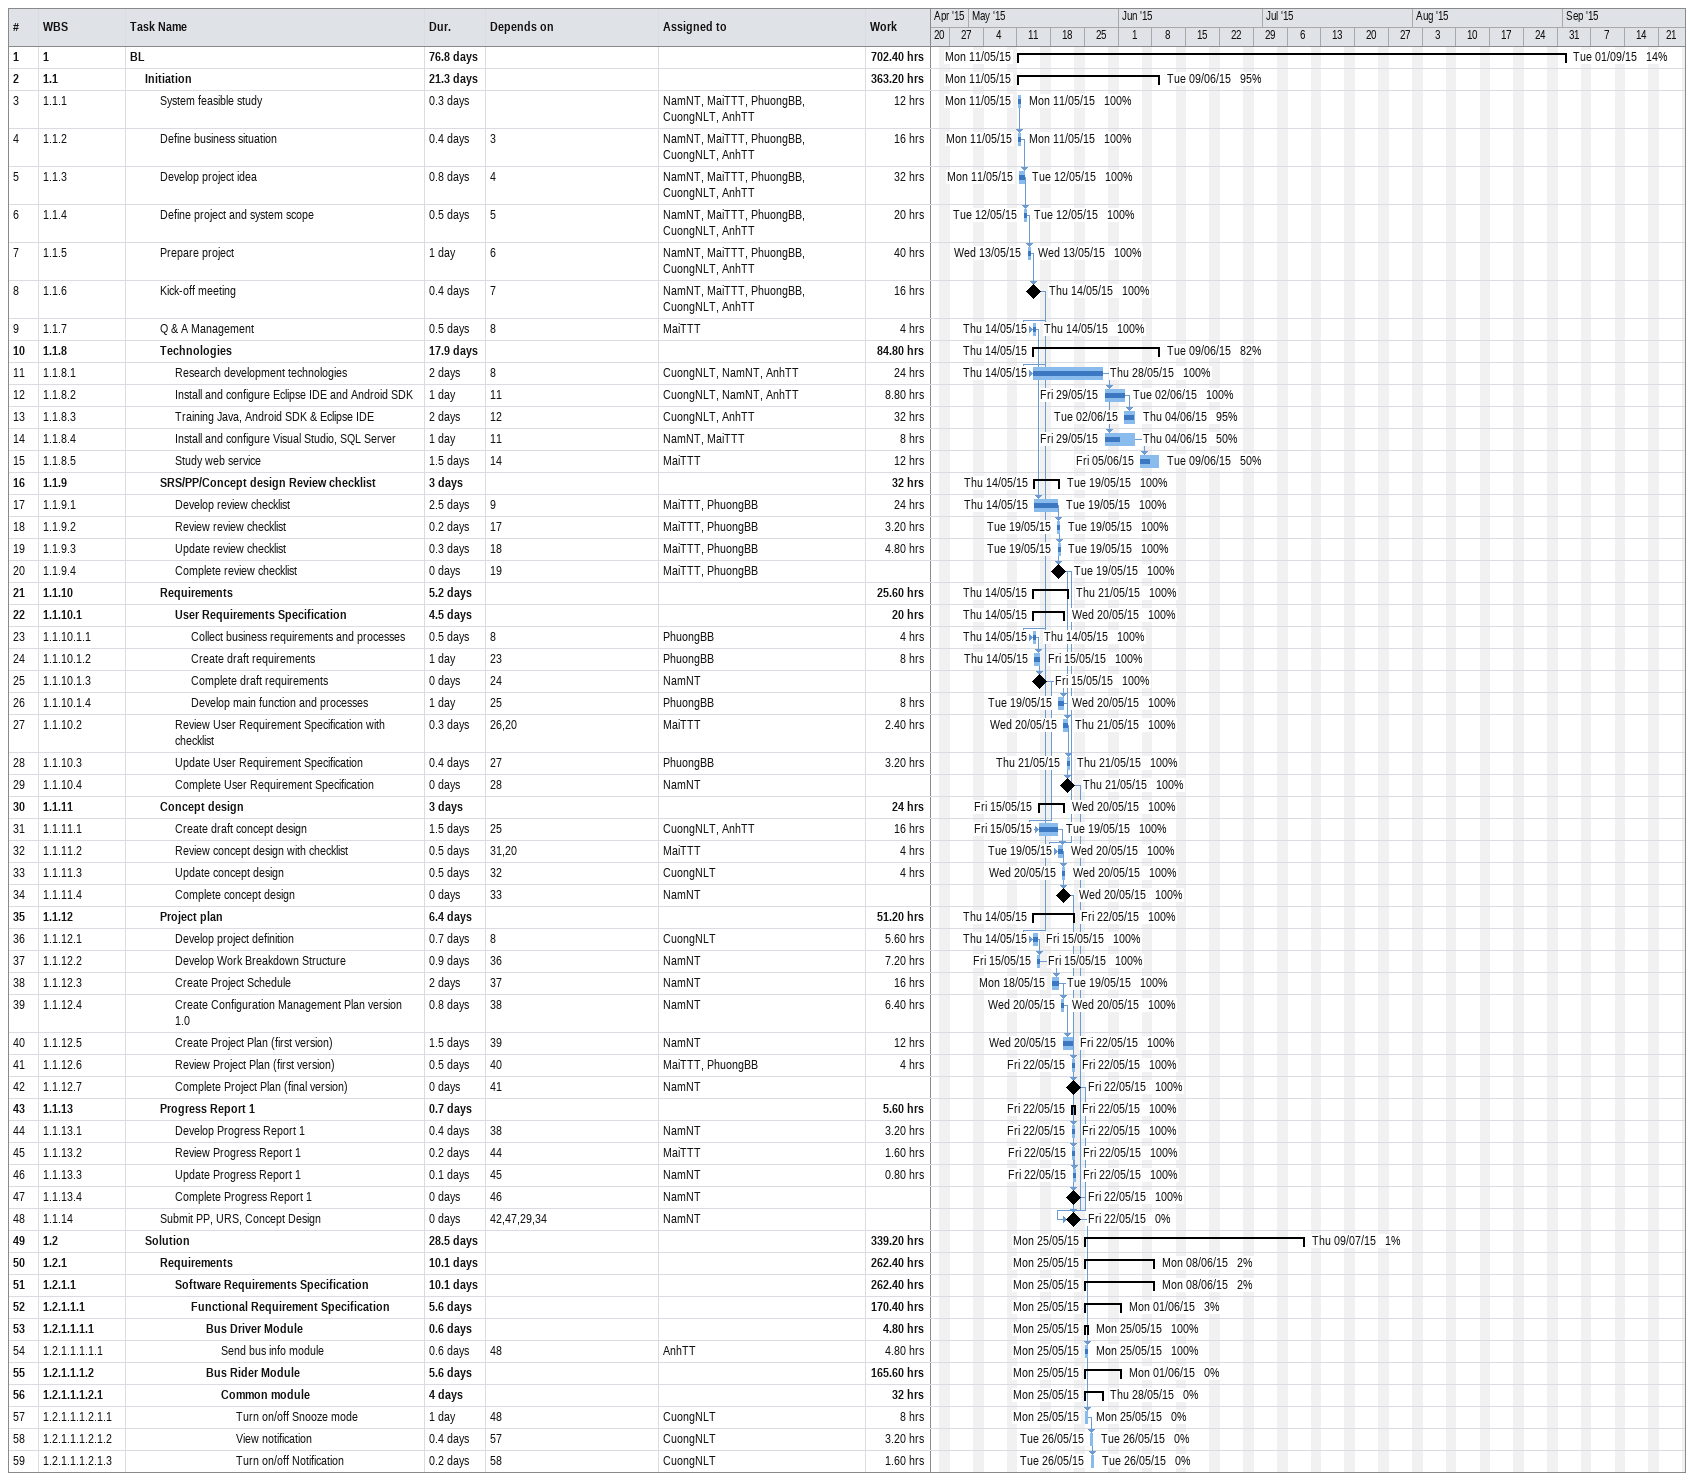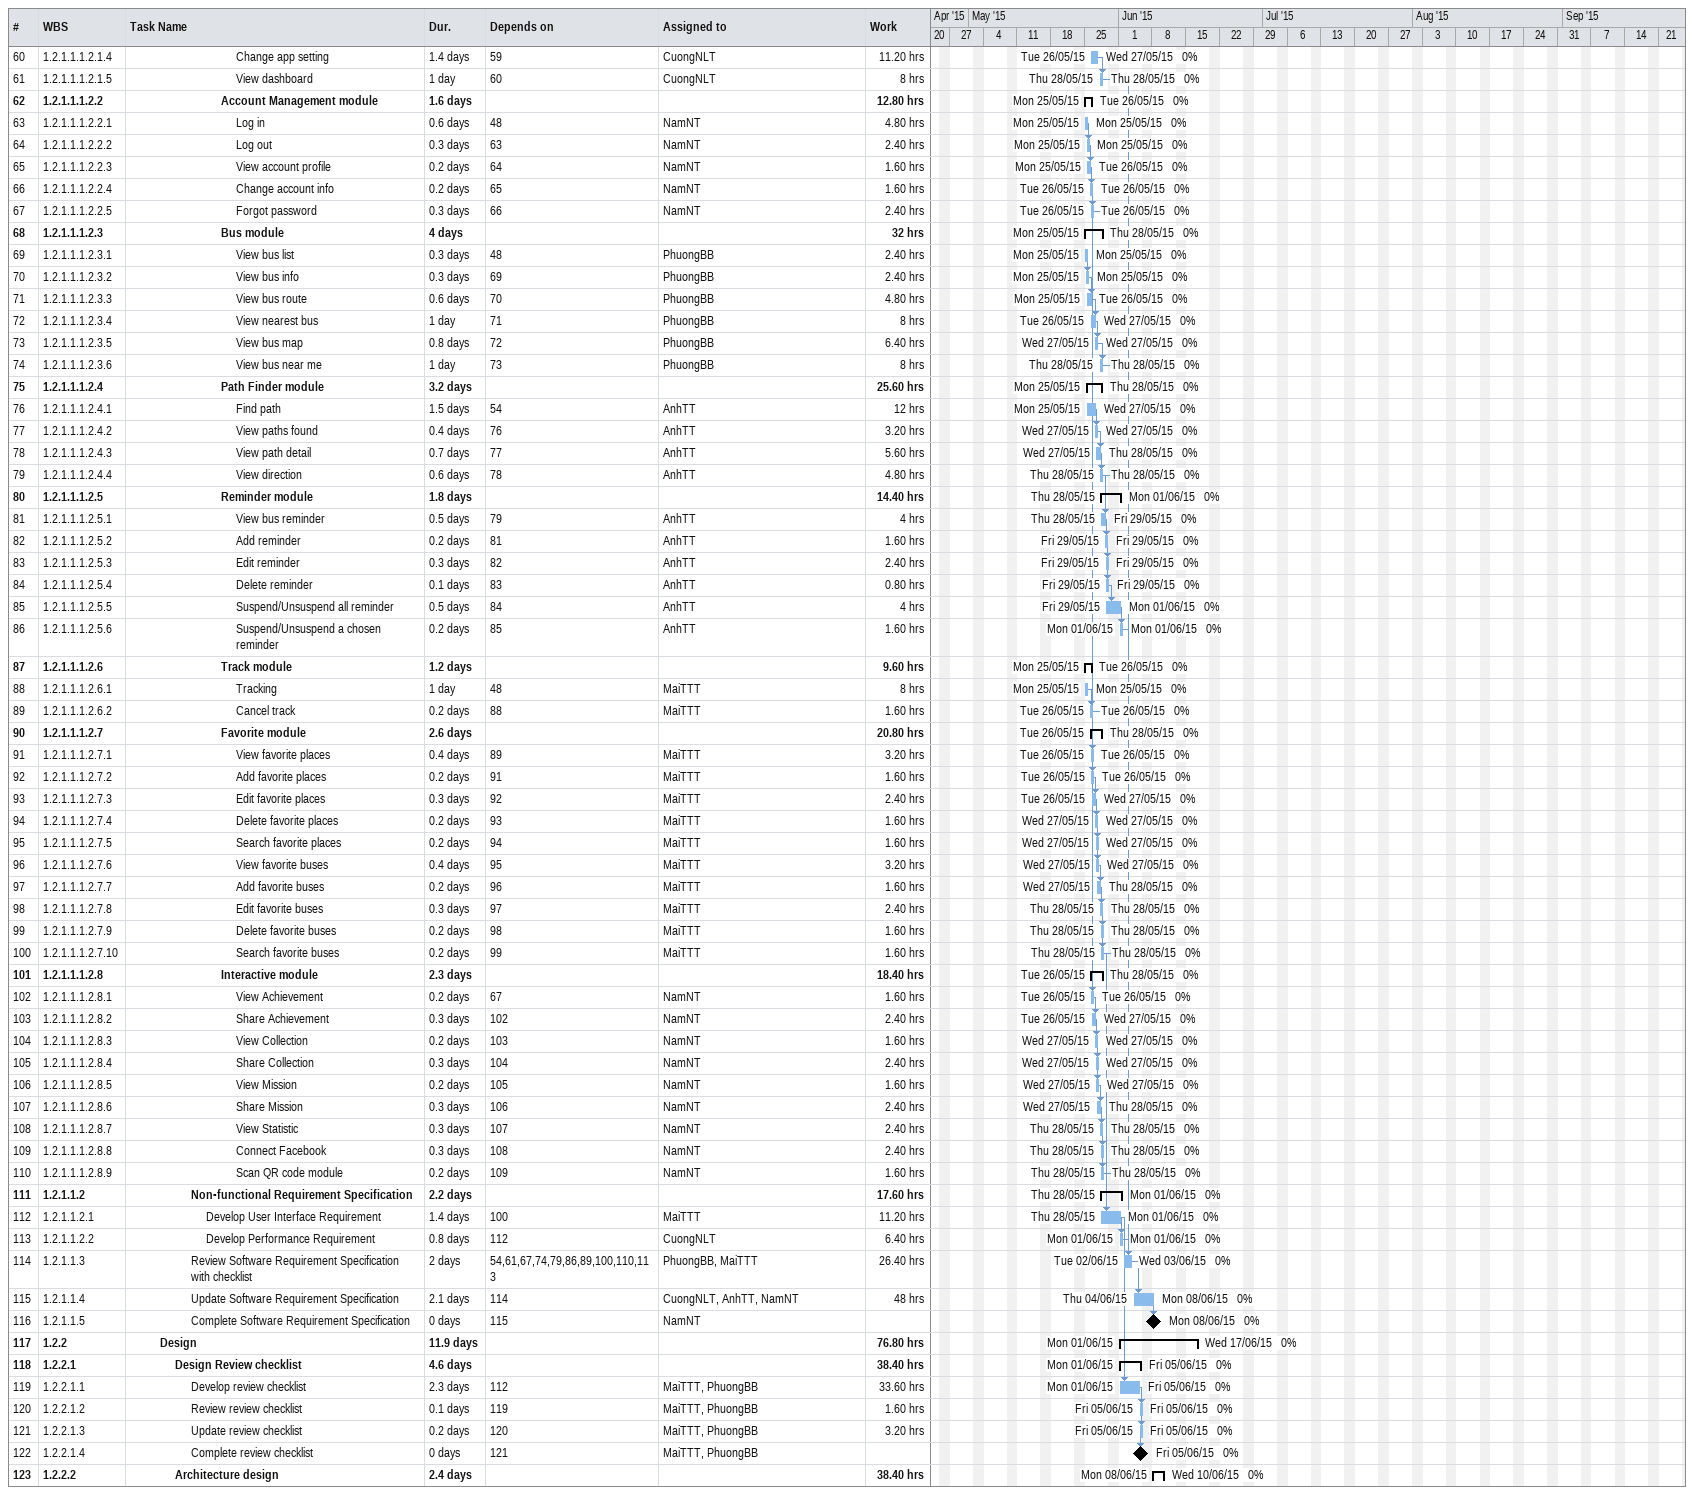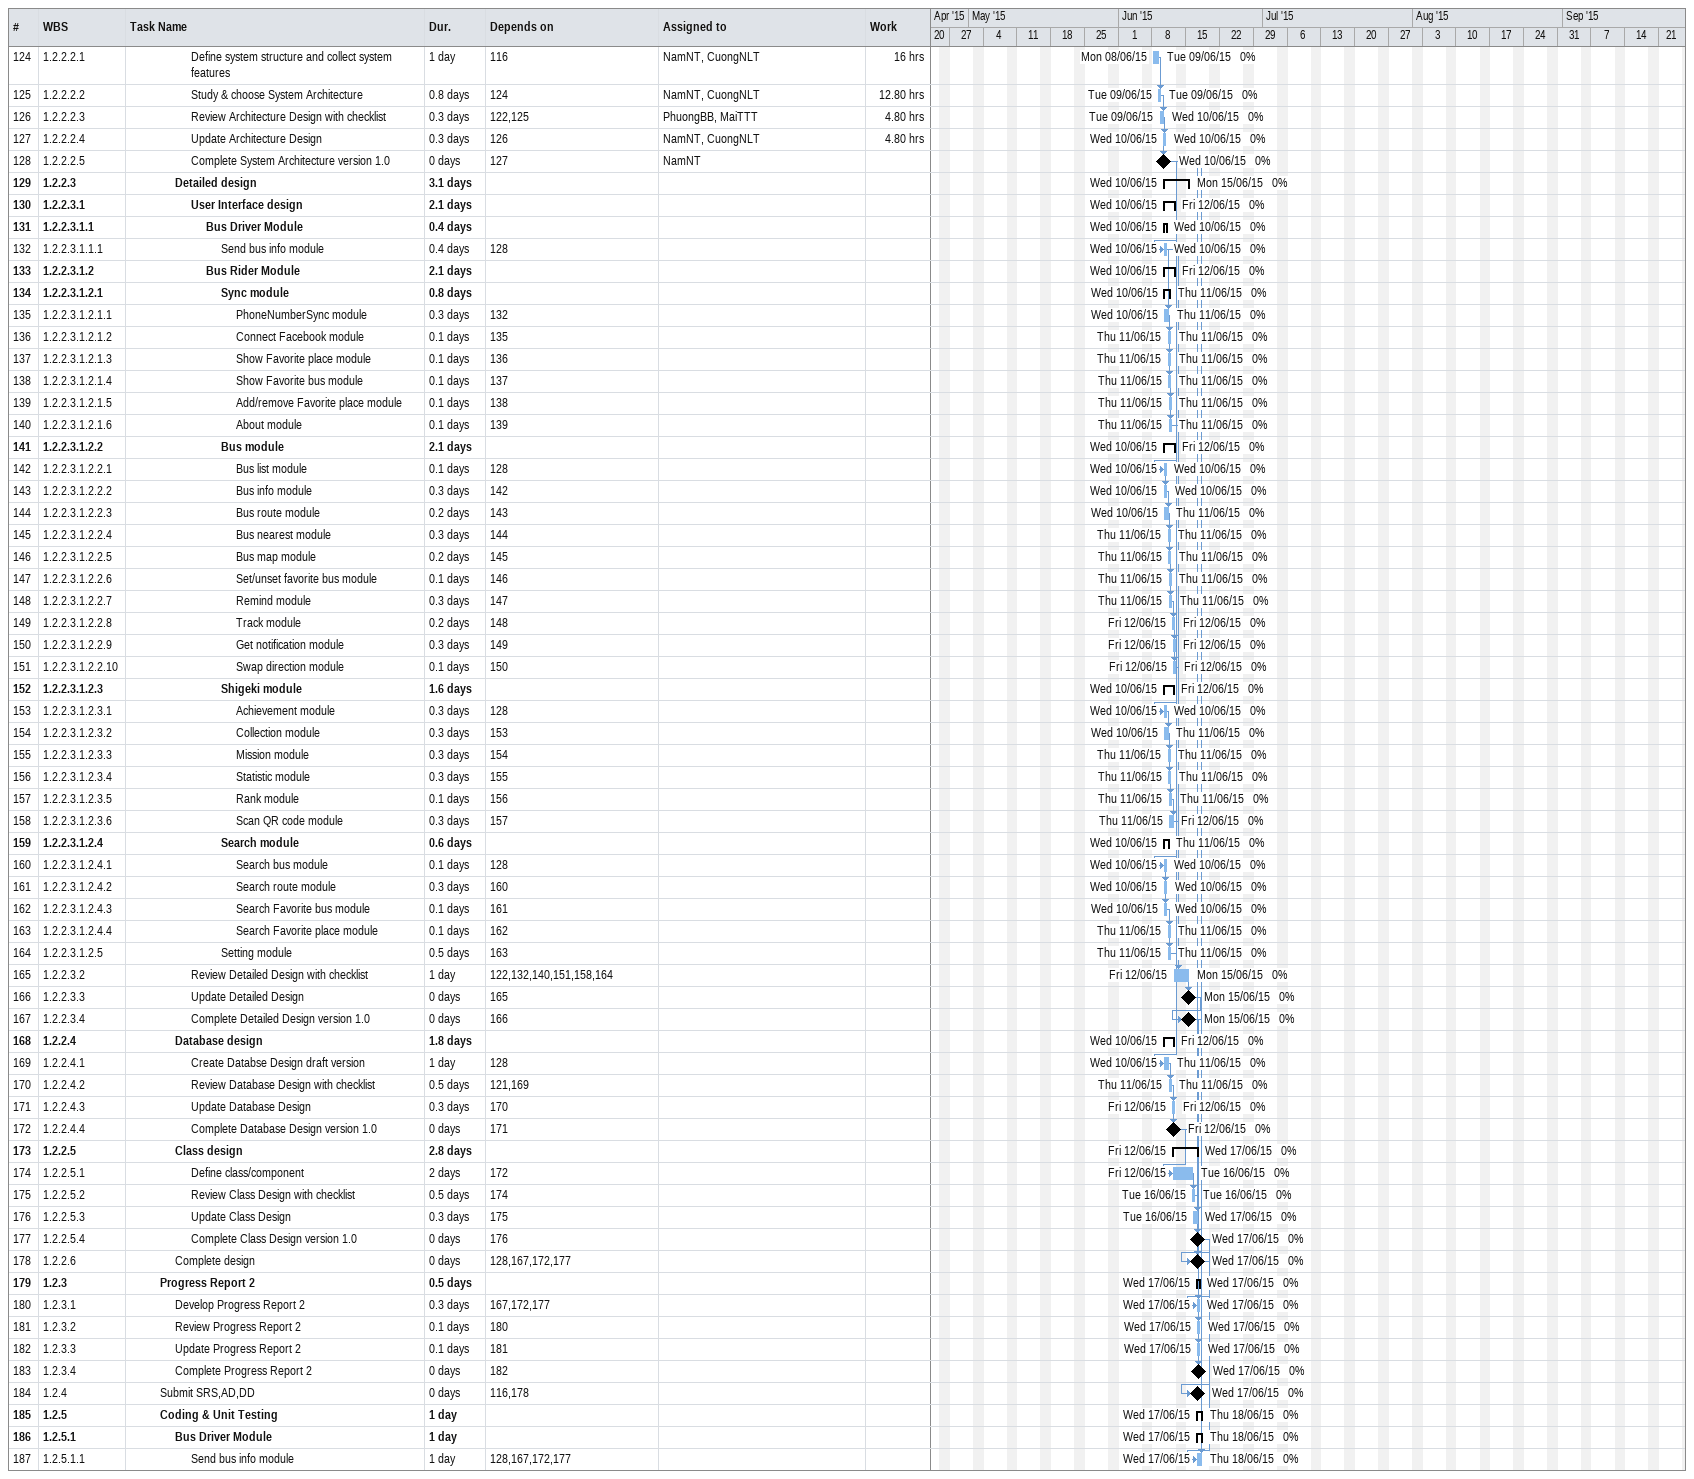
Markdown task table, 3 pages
| ID | WBS | Task | Duration | Start | Finish | Predecessors | Resources | % complete | Work (h) |
|---|---|---|---|---|---|---|---|---|---|
| 1 | 1 | **BL** | 76.8d | 2015-05-11 | 2015-09-01 |  |  | 14 | 702.40 |
| 2 | 1.1 | **Initiation** | 21.3d | 2015-05-11 | 2015-06-09 |  |  | 95 | 363.20 |
| 3 | 1.1.1 | System feasible study | 0.3d | 2015-05-11 | 2015-05-11 |  | NamNT, MaiTTT, PhuongBB, CuongNLT, AnhTT | 100 | 12 |
| 4 | 1.1.2 | Define business situation | 0.4d | 2015-05-11 | 2015-05-11 | 3 | NamNT, MaiTTT, PhuongBB, CuongNLT, AnhTT | 100 | 16 |
| 5 | 1.1.3 | Develop project idea | 0.8d | 2015-05-11 | 2015-05-12 | 4 | NamNT, MaiTTT, PhuongBB, CuongNLT, AnhTT | 100 | 32 |
| 6 | 1.1.4 | Define project and system scope | 0.5d | 2015-05-12 | 2015-05-12 | 5 | NamNT, MaiTTT, PhuongBB, CuongNLT, AnhTT | 100 | 20 |
| 7 | 1.1.5 | Prepare project | 1d | 2015-05-13 | 2015-05-13 | 6 | NamNT, MaiTTT, PhuongBB, CuongNLT, AnhTT | 100 | 40 |
| 8 | 1.1.6 | Kick-off meeting | 0.4d | 2015-05-14 | 2015-05-14 | 7 | NamNT, MaiTTT, PhuongBB, CuongNLT, AnhTT | 100 | 16 |
| 9 | 1.1.7 | Q & A Management | 0.5d | 2015-05-14 | 2015-05-14 | 8 | MaiTTT | 100 | 4 |
| 10 | 1.1.8 | **Technologies** | 17.9d | 2015-05-14 | 2015-06-09 |  |  | 82 | 84.80 |
| 11 | 1.1.8.1 | Research development technologies | 2d | 2015-05-14 | 2015-05-28 | 8 | CuongNLT, NamNT, AnhTT | 100 | 24 |
| 12 | 1.1.8.2 | Install and configure Eclipse IDE and Android SDK | 1d | 2015-05-29 | 2015-06-02 | 11 | CuongNLT, NamNT, AnhTT | 100 | 8.80 |
| 13 | 1.1.8.3 | Training Java, Android SDK & Eclipse IDE | 2d | 2015-06-02 | 2015-06-04 | 12 | CuongNLT, AnhTT | 95 | 32 |
| 14 | 1.1.8.4 | Install and configure Visual Studio, SQL Server | 1d | 2015-05-29 | 2015-06-04 | 11 | NamNT, MaiTTT | 50 | 8 |
| 15 | 1.1.8.5 | Study web service | 1.5d | 2015-06-05 | 2015-06-09 | 14 | MaiTTT | 50 | 12 |
| 16 | 1.1.9 | **SRS/PP/Concept design Review checklist** | 3d | 2015-05-14 | 2015-05-19 |  |  | 100 | 32 |
| 17 | 1.1.9.1 | Develop review checklist | 2.5d | 2015-05-14 | 2015-05-19 | 9 | MaiTTT, PhuongBB | 100 | 24 |
| 18 | 1.1.9.2 | Review review checklist | 0.2d | 2015-05-19 | 2015-05-19 | 17 | MaiTTT, PhuongBB | 100 | 3.20 |
| 19 | 1.1.9.3 | Update review checklist | 0.3d | 2015-05-19 | 2015-05-19 | 18 | MaiTTT, PhuongBB | 100 | 4.80 |
| 20 | 1.1.9.4 | Complete review checklist | 0d | 2015-05-19 | 2015-05-19 | 19 | MaiTTT, PhuongBB | 100 |  |
| 21 | 1.1.10 | **Requirements** | 5.2d | 2015-05-14 | 2015-05-21 |  |  | 100 | 25.60 |
| 22 | 1.1.10.1 | **User Requirements Specification** | 4.5d | 2015-05-14 | 2015-05-20 |  |  | 100 | 20 |
| 23 | 1.1.10.1.1 | Collect business requirements and processes | 0.5d | 2015-05-14 | 2015-05-14 | 8 | PhuongBB | 100 | 4 |
| 24 | 1.1.10.1.2 | Create draft requirements | 1d | 2015-05-14 | 2015-05-15 | 23 | PhuongBB | 100 | 8 |
| 25 | 1.1.10.1.3 | Complete draft requirements | 0d | 2015-05-15 | 2015-05-15 | 24 | NamNT | 100 |  |
| 26 | 1.1.10.1.4 | Develop main function and processes | 1d | 2015-05-19 | 2015-05-20 | 25 | PhuongBB | 100 | 8 |
| 27 | 1.1.10.2 | Review User Requirement Specification with checklist | 0.3d | 2015-05-20 | 2015-05-21 | 26, 20 | MaiTTT | 100 | 2.40 |
| 28 | 1.1.10.3 | Update User Requirement Specification | 0.4d | 2015-05-21 | 2015-05-21 | 27 | PhuongBB | 100 | 3.20 |
| 29 | 1.1.10.4 | Complete User Requirement Specification | 0d | 2015-05-21 | 2015-05-21 | 28 | NamNT | 100 |  |
| 30 | 1.1.11 | **Concept design** | 3d | 2015-05-15 | 2015-05-20 |  |  | 100 | 24 |
| 31 | 1.1.11.1 | Create draft concept design | 1.5d | 2015-05-15 | 2015-05-19 | 25 | CuongNLT, AnhTT | 100 | 16 |
| 32 | 1.1.11.2 | Review concept design with checklist | 0.5d | 2015-05-19 | 2015-05-20 | 31, 20 | MaiTTT | 100 | 4 |
| 33 | 1.1.11.3 | Update concept design | 0.5d | 2015-05-20 | 2015-05-20 | 32 | CuongNLT | 100 | 4 |
| 34 | 1.1.11.4 | Complete concept design | 0d | 2015-05-20 | 2015-05-20 | 33 | NamNT | 100 |  |
| 35 | 1.1.12 | **Project plan** | 6.4d | 2015-05-14 | 2015-05-22 |  |  | 100 | 51.20 |
| 36 | 1.1.12.1 | Develop project definition | 0.7d | 2015-05-14 | 2015-05-15 | 8 | CuongNLT | 100 | 5.60 |
| 37 | 1.1.12.2 | Develop Work Breakdown Structure | 0.9d | 2015-05-15 | 2015-05-15 | 36 | NamNT | 100 | 7.20 |
| 38 | 1.1.12.3 | Create Project Schedule | 2d | 2015-05-18 | 2015-05-19 | 37 | NamNT | 100 | 16 |
| 39 | 1.1.12.4 | Create Configuration Management Plan version 1.0 | 0.8d | 2015-05-20 | 2015-05-20 | 38 | NamNT | 100 | 6.40 |
| 40 | 1.1.12.5 | Create Project Plan (first version) | 1.5d | 2015-05-20 | 2015-05-22 | 39 | NamNT | 100 | 12 |
| 41 | 1.1.12.6 | Review Project Plan (first version) | 0.5d | 2015-05-22 | 2015-05-22 | 40 | MaiTTT, PhuongBB | 100 | 4 |
| 42 | 1.1.12.7 | Complete Project Plan (final version) | 0d | 2015-05-22 | 2015-05-22 | 41 | NamNT | 100 |  |
| 43 | 1.1.13 | **Progress Report 1** | 0.7d | 2015-05-22 | 2015-05-22 |  |  | 100 | 5.60 |
| 44 | 1.1.13.1 | Develop Progress Report 1 | 0.4d | 2015-05-22 | 2015-05-22 | 38 | NamNT | 100 | 3.20 |
| 45 | 1.1.13.2 | Review Progress Report 1 | 0.2d | 2015-05-22 | 2015-05-22 | 44 | MaiTTT | 100 | 1.60 |
| 46 | 1.1.13.3 | Update Progress Report 1 | 0.1d | 2015-05-22 | 2015-05-22 | 45 | NamNT | 100 | 0.80 |
| 47 | 1.1.13.4 | Complete Progress Report 1 | 0d | 2015-05-22 | 2015-05-22 | 46 | NamNT | 100 |  |
| 48 | 1.1.14 | Submit PP, URS, Concept Design | 0d | 2015-05-22 | 2015-05-22 | 42, 47, 29, 34 | NamNT | 0 |  |
| 49 | 1.2 | **Solution** | 28.5d | 2015-05-25 | 2015-07-09 |  |  | 1 | 339.20 |
| 50 | 1.2.1 | **Requirements** | 10.1d | 2015-05-25 | 2015-06-08 |  |  | 2 | 262.40 |
| 51 | 1.2.1.1 | **Software Requirements Specification** | 10.1d | 2015-05-25 | 2015-06-08 |  |  | 2 | 262.40 |
| 52 | 1.2.1.1.1 | **Functional Requirement Specification** | 5.6d | 2015-05-25 | 2015-06-01 |  |  | 3 | 170.40 |
| 53 | 1.2.1.1.1.1 | **Bus Driver Module** | 0.6d | 2015-05-25 | 2015-05-25 |  |  | 100 | 4.80 |
| 54 | 1.2.1.1.1.1.1 | Send bus info module | 0.6d | 2015-05-25 | 2015-05-25 | 48 | AnhTT | 100 | 4.80 |
| 55 | 1.2.1.1.1.2 | **Bus Rider Module** | 5.6d | 2015-05-25 | 2015-06-01 |  |  | 0 | 165.60 |
| 56 | 1.2.1.1.1.2.1 | **Common module** | 4d | 2015-05-25 | 2015-05-28 |  |  | 0 | 32 |
| 57 | 1.2.1.1.1.2.1.1 | Turn on/off Snooze mode | 1d | 2015-05-25 | 2015-05-25 | 48 | CuongNLT | 0 | 8 |
| 58 | 1.2.1.1.1.2.1.2 | View notification | 0.4d | 2015-05-26 | 2015-05-26 | 57 | CuongNLT | 0 | 3.20 |
| 59 | 1.2.1.1.1.2.1.3 | Turn on/off Notification | 0.2d | 2015-05-26 | 2015-05-26 | 58 | CuongNLT | 0 | 1.60 |
| 60 | 1.2.1.1.1.2.1.4 | Change app setting | 1.4d | 2015-05-26 | 2015-05-27 | 59 | CuongNLT | 0 | 11.20 |
| 61 | 1.2.1.1.1.2.1.5 | View dashboard | 1d | 2015-05-28 | 2015-05-28 | 60 | CuongNLT | 0 | 8 |
| 62 | 1.2.1.1.1.2.2 | **Account Management module** | 1.6d | 2015-05-25 | 2015-05-26 |  |  | 0 | 12.80 |
| 63 | 1.2.1.1.1.2.2.1 | Log in | 0.6d | 2015-05-25 | 2015-05-25 | 48 | NamNT | 0 | 4.80 |
| 64 | 1.2.1.1.1.2.2.2 | Log out | 0.3d | 2015-05-25 | 2015-05-25 | 63 | NamNT | 0 | 2.40 |
| 65 | 1.2.1.1.1.2.2.3 | View account profile | 0.2d | 2015-05-25 | 2015-05-26 | 64 | NamNT | 0 | 1.60 |
| 66 | 1.2.1.1.1.2.2.4 | Change account info | 0.2d | 2015-05-26 | 2015-05-26 | 65 | NamNT | 0 | 1.60 |
| 67 | 1.2.1.1.1.2.2.5 | Forgot password | 0.3d | 2015-05-26 | 2015-05-26 | 66 | NamNT | 0 | 2.40 |
| 68 | 1.2.1.1.1.2.3 | **Bus module** | 4d | 2015-05-25 | 2015-05-28 |  |  | 0 | 32 |
| 69 | 1.2.1.1.1.2.3.1 | View bus list | 0.3d | 2015-05-25 | 2015-05-25 | 48 | PhuongBB | 0 | 2.40 |
| 70 | 1.2.1.1.1.2.3.2 | View bus info | 0.3d | 2015-05-25 | 2015-05-25 | 69 | PhuongBB | 0 | 2.40 |
| 71 | 1.2.1.1.1.2.3.3 | View bus route | 0.6d | 2015-05-25 | 2015-05-26 | 70 | PhuongBB | 0 | 4.80 |
| 72 | 1.2.1.1.1.2.3.4 | View nearest bus | 1d | 2015-05-26 | 2015-05-27 | 71 | PhuongBB | 0 | 8 |
| 73 | 1.2.1.1.1.2.3.5 | View bus map | 0.8d | 2015-05-27 | 2015-05-27 | 72 | PhuongBB | 0 | 6.40 |
| 74 | 1.2.1.1.1.2.3.6 | View bus near me | 1d | 2015-05-28 | 2015-05-28 | 73 | PhuongBB | 0 | 8 |
| 75 | 1.2.1.1.1.2.4 | **Path Finder module** | 3.2d | 2015-05-25 | 2015-05-28 |  |  | 0 | 25.60 |
| 76 | 1.2.1.1.1.2.4.1 | Find path | 1.5d | 2015-05-25 | 2015-05-27 | 54 | AnhTT | 0 | 12 |
| 77 | 1.2.1.1.1.2.4.2 | View paths found | 0.4d | 2015-05-27 | 2015-05-27 | 76 | AnhTT | 0 | 3.20 |
| 78 | 1.2.1.1.1.2.4.3 | View path detail | 0.7d | 2015-05-27 | 2015-05-28 | 77 | AnhTT | 0 | 5.60 |
| 79 | 1.2.1.1.1.2.4.4 | View direction | 0.6d | 2015-05-28 | 2015-05-28 | 78 | AnhTT | 0 | 4.80 |
| 80 | 1.2.1.1.1.2.5 | **Reminder module** | 1.8d | 2015-05-28 | 2015-06-01 |  |  | 0 | 14.40 |
| 81 | 1.2.1.1.1.2.5.1 | View bus reminder | 0.5d | 2015-05-28 | 2015-05-29 | 79 | AnhTT | 0 | 4 |
| 82 | 1.2.1.1.1.2.5.2 | Add reminder | 0.2d | 2015-05-29 | 2015-05-29 | 81 | AnhTT | 0 | 1.60 |
| 83 | 1.2.1.1.1.2.5.3 | Edit reminder | 0.3d | 2015-05-29 | 2015-05-29 | 82 | AnhTT | 0 | 2.40 |
| 84 | 1.2.1.1.1.2.5.4 | Delete reminder | 0.1d | 2015-05-29 | 2015-05-29 | 83 | AnhTT | 0 | 0.80 |
| 85 | 1.2.1.1.1.2.5.5 | Suspend/Unsuspend all reminder | 0.5d | 2015-05-29 | 2015-06-01 | 84 | AnhTT | 0 | 4 |
| 86 | 1.2.1.1.1.2.5.6 | Suspend/Unsuspend a chosen reminder | 0.2d | 2015-06-01 | 2015-06-01 | 85 | AnhTT | 0 | 1.60 |
| 87 | 1.2.1.1.1.2.6 | **Track module** | 1.2d | 2015-05-25 | 2015-05-26 |  |  | 0 | 9.60 |
| 88 | 1.2.1.1.1.2.6.1 | Tracking | 1d | 2015-05-25 | 2015-05-25 | 48 | MaiTTT | 0 | 8 |
| 89 | 1.2.1.1.1.2.6.2 | Cancel track | 0.2d | 2015-05-26 | 2015-05-26 | 88 | MaiTTT | 0 | 1.60 |
| 90 | 1.2.1.1.1.2.7 | **Favorite module** | 2.6d | 2015-05-26 | 2015-05-28 |  |  | 0 | 20.80 |
| 91 | 1.2.1.1.1.2.7.1 | View favorite places | 0.4d | 2015-05-26 | 2015-05-26 | 89 | MaiTTT | 0 | 3.20 |
| 92 | 1.2.1.1.1.2.7.2 | Add favorite places | 0.2d | 2015-05-26 | 2015-05-26 | 91 | MaiTTT | 0 | 1.60 |
| 93 | 1.2.1.1.1.2.7.3 | Edit favorite places | 0.3d | 2015-05-26 | 2015-05-27 | 92 | MaiTTT | 0 | 2.40 |
| 94 | 1.2.1.1.1.2.7.4 | Delete favorite places | 0.2d | 2015-05-27 | 2015-05-27 | 93 | MaiTTT | 0 | 1.60 |
| 95 | 1.2.1.1.1.2.7.5 | Search favorite places | 0.2d | 2015-05-27 | 2015-05-27 | 94 | MaiTTT | 0 | 1.60 |
| 96 | 1.2.1.1.1.2.7.6 | View favorite buses | 0.4d | 2015-05-27 | 2015-05-27 | 95 | MaiTTT | 0 | 3.20 |
| 97 | 1.2.1.1.1.2.7.7 | Add favorite buses | 0.2d | 2015-05-27 | 2015-05-28 | 96 | MaiTTT | 0 | 1.60 |
| 98 | 1.2.1.1.1.2.7.8 | Edit favorite buses | 0.3d | 2015-05-28 | 2015-05-28 | 97 | MaiTTT | 0 | 2.40 |
| 99 | 1.2.1.1.1.2.7.9 | Delete favorite buses | 0.2d | 2015-05-28 | 2015-05-28 | 98 | MaiTTT | 0 | 1.60 |
| 100 | 1.2.1.1.1.2.7.10 | Search favorite buses | 0.2d | 2015-05-28 | 2015-05-28 | 99 | MaiTTT | 0 | 1.60 |
| 101 | 1.2.1.1.1.2.8 | **Interactive module** | 2.3d | 2015-05-26 | 2015-05-28 |  |  | 0 | 18.40 |
| 102 | 1.2.1.1.1.2.8.1 | View Achievement | 0.2d | 2015-05-26 | 2015-05-26 | 67 | NamNT | 0 | 1.60 |
| 103 | 1.2.1.1.1.2.8.2 | Share Achievement | 0.3d | 2015-05-26 | 2015-05-27 | 102 | NamNT | 0 | 2.40 |
| 104 | 1.2.1.1.1.2.8.3 | View Collection | 0.2d | 2015-05-27 | 2015-05-27 | 103 | NamNT | 0 | 1.60 |
| 105 | 1.2.1.1.1.2.8.4 | Share Collection | 0.3d | 2015-05-27 | 2015-05-27 | 104 | NamNT | 0 | 2.40 |
| 106 | 1.2.1.1.1.2.8.5 | View Mission | 0.2d | 2015-05-27 | 2015-05-27 | 105 | NamNT | 0 | 1.60 |
| 107 | 1.2.1.1.1.2.8.6 | Share Mission | 0.3d | 2015-05-27 | 2015-05-28 | 106 | NamNT | 0 | 2.40 |
| 108 | 1.2.1.1.1.2.8.7 | View Statistic | 0.3d | 2015-05-28 | 2015-05-28 | 107 | NamNT | 0 | 2.40 |
| 109 | 1.2.1.1.1.2.8.8 | Connect Facebook | 0.3d | 2015-05-28 | 2015-05-28 | 108 | NamNT | 0 | 2.40 |
| 110 | 1.2.1.1.1.2.8.9 | Scan QR code module | 0.2d | 2015-05-28 | 2015-05-28 | 109 | NamNT | 0 | 1.60 |
| 111 | 1.2.1.1.2 | **Non-functional Requirement Specification** | 2.2d | 2015-05-28 | 2015-06-01 |  |  | 0 | 17.60 |
| 112 | 1.2.1.1.2.1 | Develop User Interface Requirement | 1.4d | 2015-05-28 | 2015-06-01 | 100 | MaiTTT | 0 | 11.20 |
| 113 | 1.2.1.1.2.2 | Develop Performance Requirement | 0.8d | 2015-06-01 | 2015-06-01 | 112 | CuongNLT | 0 | 6.40 |
| 114 | 1.2.1.1.3 | Review Software Requirement Specification with checklist | 2d | 2015-06-02 | 2015-06-03 | 54, 61, 67, 74, 79, 86, 89, 100, 110, 113 | PhuongBB, MaiTTT | 0 | 26.40 |
| 115 | 1.2.1.1.4 | Update Software Requirement Specification | 2.1d | 2015-06-04 | 2015-06-08 | 114 | CuongNLT, AnhTT, NamNT | 0 | 48 |
| 116 | 1.2.1.1.5 | Complete Software Requirement Specification | 0d | 2015-06-08 | 2015-06-08 | 115 | NamNT | 0 |  |
| 117 | 1.2.2 | **Design** | 11.9d | 2015-06-01 | 2015-06-17 |  |  | 0 | 76.80 |
| 118 | 1.2.2.1 | **Design Review checklist** | 4.6d | 2015-06-01 | 2015-06-05 |  |  | 0 | 38.40 |
| 119 | 1.2.2.1.1 | Develop review checklist | 2.3d | 2015-06-01 | 2015-06-05 | 112 | MaiTTT, PhuongBB | 0 | 33.60 |
| 120 | 1.2.2.1.2 | Review review checklist | 0.1d | 2015-06-05 | 2015-06-05 | 119 | MaiTTT, PhuongBB | 0 | 1.60 |
| 121 | 1.2.2.1.3 | Update review checklist | 0.2d | 2015-06-05 | 2015-06-05 | 120 | MaiTTT, PhuongBB | 0 | 3.20 |
| 122 | 1.2.2.1.4 | Complete review checklist | 0d | 2015-06-05 | 2015-06-05 | 121 | MaiTTT, PhuongBB | 0 |  |
| 123 | 1.2.2.2 | **Architecture design** | 2.4d | 2015-06-08 | 2015-06-10 |  |  | 0 | 38.40 |
| 124 | 1.2.2.2.1 | Define system structure and collect system features | 1d | 2015-06-08 | 2015-06-09 | 116 | NamNT, CuongNLT | 0 | 16 |
| 125 | 1.2.2.2.2 | Study & choose System Architecture | 0.8d | 2015-06-09 | 2015-06-09 | 124 | NamNT, CuongNLT | 0 | 12.80 |
| 126 | 1.2.2.2.3 | Review Architecture Design with checklist | 0.3d | 2015-06-09 | 2015-06-10 | 122, 125 | PhuongBB, MaiTTT | 0 | 4.80 |
| 127 | 1.2.2.2.4 | Update Architecture Design | 0.3d | 2015-06-10 | 2015-06-10 | 126 | NamNT, CuongNLT | 0 | 4.80 |
| 128 | 1.2.2.2.5 | Complete System Architecture version 1.0 | 0d | 2015-06-10 | 2015-06-10 | 127 | NamNT | 0 |  |
| 129 | 1.2.2.3 | **Detailed design** | 3.1d | 2015-06-10 | 2015-06-15 |  |  | 0 |  |
| 130 | 1.2.2.3.1 | **User Interface design** | 2.1d | 2015-06-10 | 2015-06-12 |  |  | 0 |  |
| 131 | 1.2.2.3.1.1 | **Bus Driver Module** | 0.4d | 2015-06-10 | 2015-06-10 |  |  | 0 |  |
| 132 | 1.2.2.3.1.1.1 | Send bus info module | 0.4d | 2015-06-10 | 2015-06-10 | 128 |  | 0 |  |
| 133 | 1.2.2.3.1.2 | **Bus Rider Module** | 2.1d | 2015-06-10 | 2015-06-12 |  |  | 0 |  |
| 134 | 1.2.2.3.1.2.1 | **Sync module** | 0.8d | 2015-06-10 | 2015-06-11 |  |  | 0 |  |
| 135 | 1.2.2.3.1.2.1.1 | PhoneNumberSync module | 0.3d | 2015-06-10 | 2015-06-11 | 132 |  | 0 |  |
| 136 | 1.2.2.3.1.2.1.2 | Connect Facebook module | 0.1d | 2015-06-11 | 2015-06-11 | 135 |  | 0 |  |
| 137 | 1.2.2.3.1.2.1.3 | Show Favorite place module | 0.1d | 2015-06-11 | 2015-06-11 | 136 |  | 0 |  |
| 138 | 1.2.2.3.1.2.1.4 | Show Favorite bus module | 0.1d | 2015-06-11 | 2015-06-11 | 137 |  | 0 |  |
| 139 | 1.2.2.3.1.2.1.5 | Add/remove Favorite place module | 0.1d | 2015-06-11 | 2015-06-11 | 138 |  | 0 |  |
| 140 | 1.2.2.3.1.2.1.6 | About module | 0.1d | 2015-06-11 | 2015-06-11 | 139 |  | 0 |  |
| 141 | 1.2.2.3.1.2.2 | **Bus module** | 2.1d | 2015-06-10 | 2015-06-12 |  |  | 0 |  |
| 142 | 1.2.2.3.1.2.2.1 | Bus list module | 0.1d | 2015-06-10 | 2015-06-10 | 128 |  | 0 |  |
| 143 | 1.2.2.3.1.2.2.2 | Bus info module | 0.3d | 2015-06-10 | 2015-06-10 | 142 |  | 0 |  |
| 144 | 1.2.2.3.1.2.2.3 | Bus route module | 0.2d | 2015-06-10 | 2015-06-11 | 143 |  | 0 |  |
| 145 | 1.2.2.3.1.2.2.4 | Bus nearest module | 0.3d | 2015-06-11 | 2015-06-11 | 144 |  | 0 |  |
| 146 | 1.2.2.3.1.2.2.5 | Bus map module | 0.2d | 2015-06-11 | 2015-06-11 | 145 |  | 0 |  |
| 147 | 1.2.2.3.1.2.2.6 | Set/unset favorite bus module | 0.1d | 2015-06-11 | 2015-06-11 | 146 |  | 0 |  |
| 148 | 1.2.2.3.1.2.2.7 | Remind module | 0.3d | 2015-06-11 | 2015-06-11 | 147 |  | 0 |  |
| 149 | 1.2.2.3.1.2.2.8 | Track module | 0.2d | 2015-06-12 | 2015-06-12 | 148 |  | 0 |  |
| 150 | 1.2.2.3.1.2.2.9 | Get notification module | 0.3d | 2015-06-12 | 2015-06-12 | 149 |  | 0 |  |
| 151 | 1.2.2.3.1.2.2.10 | Swap direction module | 0.1d | 2015-06-12 | 2015-06-12 | 150 |  | 0 |  |
| 152 | 1.2.2.3.1.2.3 | **Shigeki module** | 1.6d | 2015-06-10 | 2015-06-12 |  |  | 0 |  |
| 153 | 1.2.2.3.1.2.3.1 | Achievement module | 0.3d | 2015-06-10 | 2015-06-10 | 128 |  | 0 |  |
| 154 | 1.2.2.3.1.2.3.2 | Collection module | 0.3d | 2015-06-10 | 2015-06-11 | 153 |  | 0 |  |
| 155 | 1.2.2.3.1.2.3.3 | Mission module | 0.3d | 2015-06-11 | 2015-06-11 | 154 |  | 0 |  |
| 156 | 1.2.2.3.1.2.3.4 | Statistic module | 0.3d | 2015-06-11 | 2015-06-11 | 155 |  | 0 |  |
| 157 | 1.2.2.3.1.2.3.5 | Rank module | 0.1d | 2015-06-11 | 2015-06-11 | 156 |  | 0 |  |
| 158 | 1.2.2.3.1.2.3.6 | Scan QR code module | 0.3d | 2015-06-11 | 2015-06-12 | 157 |  | 0 |  |
| 159 | 1.2.2.3.1.2.4 | **Search module** | 0.6d | 2015-06-10 | 2015-06-11 |  |  | 0 |  |
| 160 | 1.2.2.3.1.2.4.1 | Search bus module | 0.1d | 2015-06-10 | 2015-06-10 | 128 |  | 0 |  |
| 161 | 1.2.2.3.1.2.4.2 | Search route module | 0.3d | 2015-06-10 | 2015-06-10 | 160 |  | 0 |  |
| 162 | 1.2.2.3.1.2.4.3 | Search Favorite bus module | 0.1d | 2015-06-10 | 2015-06-10 | 161 |  | 0 |  |
| 163 | 1.2.2.3.1.2.4.4 | Search Favorite place module | 0.1d | 2015-06-11 | 2015-06-11 | 162 |  | 0 |  |
| 164 | 1.2.2.3.1.2.5 | Setting module | 0.5d | 2015-06-11 | 2015-06-11 | 163 |  | 0 |  |
| 165 | 1.2.2.3.2 | Review Detailed Design with checklist | 1d | 2015-06-12 | 2015-06-15 | 122, 132, 140, 151, 158, 164 |  | 0 |  |
| 166 | 1.2.2.3.3 | Update Detailed Design | 0d | 2015-06-15 | 2015-06-15 | 165 |  | 0 |  |
| 167 | 1.2.2.3.4 | Complete Detailed Design version 1.0 | 0d | 2015-06-15 | 2015-06-15 | 166 |  | 0 |  |
| 168 | 1.2.2.4 | **Database design** | 1.8d | 2015-06-10 | 2015-06-12 |  |  | 0 |  |
| 169 | 1.2.2.4.1 | Create Databse Design draft version | 1d | 2015-06-10 | 2015-06-11 | 128 |  | 0 |  |
| 170 | 1.2.2.4.2 | Review Database Design with checklist | 0.5d | 2015-06-11 | 2015-06-11 | 121, 169 |  | 0 |  |
| 171 | 1.2.2.4.3 | Update Database Design | 0.3d | 2015-06-12 | 2015-06-12 | 170 |  | 0 |  |
| 172 | 1.2.2.4.4 | Complete Database Design version 1.0 | 0d | 2015-06-12 | 2015-06-12 | 171 |  | 0 |  |
| 173 | 1.2.2.5 | **Class design** | 2.8d | 2015-06-12 | 2015-06-17 |  |  | 0 |  |
| 174 | 1.2.2.5.1 | Define class/component | 2d | 2015-06-12 | 2015-06-16 | 172 |  | 0 |  |
| 175 | 1.2.2.5.2 | Review Class Design with checklist | 0.5d | 2015-06-16 | 2015-06-16 | 174 |  | 0 |  |
| 176 | 1.2.2.5.3 | Update Class Design | 0.3d | 2015-06-16 | 2015-06-17 | 175 |  | 0 |  |
| 177 | 1.2.2.5.4 | Complete Class Design version 1.0 | 0d | 2015-06-17 | 2015-06-17 | 176 |  | 0 |  |
| 178 | 1.2.2.6 | Complete design | 0d | 2015-06-17 | 2015-06-17 | 128, 167, 172, 177 |  | 0 |  |
| 179 | 1.2.3 | **Progress Report 2** | 0.5d | 2015-06-17 | 2015-06-17 |  |  | 0 |  |
| 180 | 1.2.3.1 | Develop Progress Report 2 | 0.3d | 2015-06-17 | 2015-06-17 | 167, 172, 177 |  | 0 |  |
| 181 | 1.2.3.2 | Review Progress Report 2 | 0.1d | 2015-06-17 | 2015-06-17 | 180 |  | 0 |  |
| 182 | 1.2.3.3 | Update Progress Report 2 | 0.1d | 2015-06-17 | 2015-06-17 | 181 |  | 0 |  |
| 183 | 1.2.3.4 | Complete Progress Report 2 | 0d | 2015-06-17 | 2015-06-17 | 182 |  | 0 |  |
| 184 | 1.2.4 | Submit SRS,AD,DD | 0d | 2015-06-17 | 2015-06-17 | 116, 178 |  | 0 |  |
| 185 | 1.2.5 | **Coding & Unit Testing** | 1d | 2015-06-17 | 2015-06-18 |  |  | 0 |  |
| 186 | 1.2.5.1 | **Bus Driver Module** | 1d | 2015-06-17 | 2015-06-18 |  |  | 0 |  |
| 187 | 1.2.5.1.1 | Send bus info module | 1d | 2015-06-17 | 2015-06-18 | 128, 167, 172, 177 |  | 0 |  |
